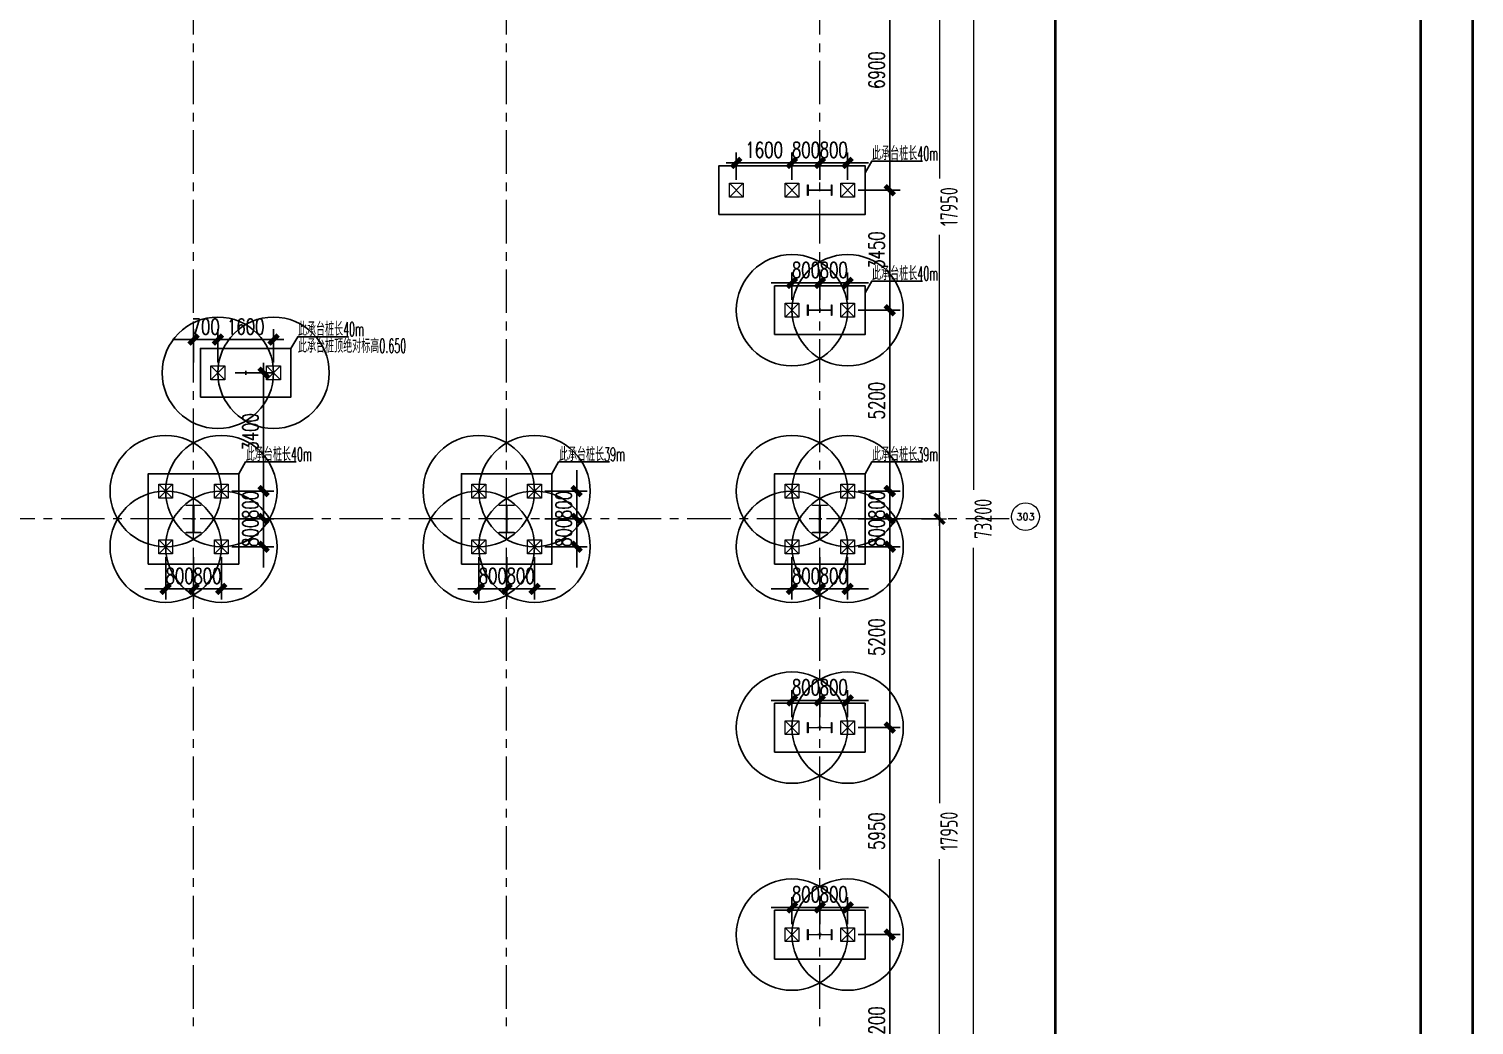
# Model space of a CAD drawing. Extents: x -1201378 to 2367219, y -619313 to 244905.
# Drawn here: x -706489 to -664954, y -233898 to -205263 of the extents above; entities that cross this region are included whole.
import ezdxf
from ezdxf.enums import TextEntityAlignment as Align

# ---------------------------------------------------------------- set-up
doc = ezdxf.new("R2010")
doc.units = 0
doc.header["$LTSCALE"] = 1000
doc.linetypes.add('CENTER', pattern=[2, 1.25, -0.25, 0.25, -0.25])
doc.layers.get('0').update_dxf_attribs({"linetype": 'CONTINUOUS'})
doc.layers.get('Defpoints').update_dxf_attribs({"linetype": 'CONTINUOUS'})
for name, color, linetype in [('0-cxFrame', 155, 'CONTINUOUS'), ('A-WINDOW', 140, 'CONTINUOUS'), ('S-BG', 131, 'CONTINUOUS'), ('S-DIMZ', 115, 'CONTINUOUS'), ('S-DOTE1', 140, 'CENTER'), ('S-HATCH1-W', 252, 'CONTINUOUS')]:
    doc.layers.add(name, color=color, linetype=linetype)
for name, color, linetype, lineweight in [('0-cxText', 131, 'CONTINUOUS', 25), ('S-axis', 111, 'CONTINUOUS', 0), ('S-col', 2, 'CONTINUOUS', 0), ('S-dote', 5, 'CENTER', 0), ('S-zhuang', 1, 'CONTINUOUS', 0)]:
    doc.layers.add(name, color=color, linetype=linetype, lineweight=lineweight)
doc.styles.add('_TCH_AXIS', font='COMPLEX', dxfattribs={"bigfont": 'GBCBIG'})
doc.styles.add('cx_tuming', font='simhei.ttf')
doc.styles.add('cx_tuqian1', font='')
doc.styles.add('SS1', font='tj-romans1.shx', dxfattribs={"width": 0.7, "bigfont": 'tj-hztxt1.shx'})
doc.styles.add('TSSD_Dimension', font='tssdeng.shx', dxfattribs={"width": 0.7, "bigfont": 'hztxt.shx'})
doc.styles.add('黑体', font='simhei.ttf', dxfattribs={"width": 0.8})
doc.styles.get('cx_tuqian1').set_extended_font_data('SimSun')
doc.dimstyles.new('S-150-ARCHI', dxfattribs={"dimscale": 150, "dimtxt": 3, "dimasz": 2, "dimexe": 2, "dimexo": 2, "dimgap": 1, "dimtad": 1, "dimdec": 0, "dimzin": 0, "dimdsep": 46, "dimtxsty": 'SS1', "dimblk1": 'TT', "dimblk2": 'TT', "dimsah": 1, "dimcen": 1, "dimclrd": 256, "dimclre": 256, "dimclrt": 256, "dimadec": 0, "dimazin": 0, "dimtfac": 1, "dimtdec": 0, "dimtix": 1, "dimtmove": 2, "dimatfit": 0, "dimldrblk": 'TT', "dimfxl": 2, "dimtolj": 1, "dimtzin": 0, "dimarcsym": 0})
doc.dimstyles.new('TSSD_200_200', dxfattribs={"dimtxt": 500, "dimasz": 200, "dimexe": 200, "dimexo": 500, "dimgap": 200, "dimtad": 1, "dimdec": 0, "dimzin": 0, "dimdsep": 46, "dimtxsty": 'TSSD_Dimension', "dimblk": 'ARCHTICK', "dimcen": 0, "dimdle": 200, "dimclrt": 7, "dimadec": 0, "dimazin": 0, "dimtfac": 1, "dimtdec": 0, "dimtix": 1, "dimtmove": 2, "dimatfit": 3, "dimfxl": 1, "dimtolj": 1, "dimtzin": 0, "dimarcsym": 0})

# ---------------------------------------------------------------- blocks, each defined once
blk = doc.blocks.new('w42343243')
at = {"layer": 'S-col'}
blk.add_lwpolyline([(-165069, 621020), (-164639, 621020), (-164639, 621002), (-164848, 621002), (-164848, 620238), (-164639, 620238), (-164639, 620220), (-165069, 620220), (-165069, 620238), (-164860, 620238), (-164860, 621002), (-165069, 621002)], close=True, dxfattribs=at)
blk = doc.blocks.new('42343')
at = {"layer": 'A-WINDOW'}
for p in [(18000, -35800), (27000, -35800), (36000, -35800)]:
    blk.add_blockref('w42343243', p, dxfattribs=at)
blk = doc.blocks.new('_ArchTick')
at = {"color": 0, "linetype": 'ByBlock', "const_width": 0.5}
blk.add_lwpolyline([(-0.71, -0.71), (0.71, 0.71)], dxfattribs=at)
blk = doc.blocks.new('*D511')
at = {"layer": 'Defpoints', "color": 0, "transparency": 16777216}
for p in [(-81336, -301398), (-81336, -319348), (-80320, -319348)]:
    blk.add_point(p, dxfattribs=at)
at = {"layer": 'S-axis', "color": 0, "lineweight": -2, "transparency": 16777216}
for p, q in [((-80836, -301398), (-80120, -301398)), ((-80320, -301198), (-80320, -309567)), ((-80320, -319548), (-80320, -311179)), ((-80836, -319348), (-80120, -319348))]:
    blk.add_line(p, q, dxfattribs=at)
at = {"layer": 'S-axis', "color": 0, "lineweight": -2, "transparency": 16777216, "xscale": 200, "yscale": 200, "zscale": 200}
for p, rotation in [((-80320, -301398), 90), ((-80320, -319348), 270)]:
    blk.add_blockref('_ArchTick', p, dxfattribs=dict(at, rotation=rotation))
at = {"layer": 'S-axis', "color": 7, "transparency": 16777216, "insert": (-80045, -310373), "char_height": 500, "attachment_point": 5, "rotation": 90, "style": 'TSSD_Dimension'}
blk.add_mtext('\\A1;17950', dxfattribs=at)
blk = doc.blocks.new('*D512')
at = {"layer": 'Defpoints', "color": 0, "transparency": 16777216}
for p in [(-81336, -319348), (-81336, -337298), (-80320, -337298)]:
    blk.add_point(p, dxfattribs=at)
at = {"layer": 'S-axis', "color": 0, "lineweight": -2, "transparency": 16777216}
for p, q in [((-80836, -319348), (-80120, -319348)), ((-80320, -319148), (-80320, -327517)), ((-80320, -337498), (-80320, -329129)), ((-80836, -337298), (-80120, -337298))]:
    blk.add_line(p, q, dxfattribs=at)
at = {"layer": 'S-axis', "color": 0, "lineweight": -2, "transparency": 16777216, "xscale": 200, "yscale": 200, "zscale": 200}
for p, rotation in [((-80320, -319348), 90), ((-80320, -337298), 270)]:
    blk.add_blockref('_ArchTick', p, dxfattribs=dict(at, rotation=rotation))
at = {"layer": 'S-axis', "color": 7, "transparency": 16777216, "insert": (-80045, -328323), "char_height": 500, "attachment_point": 5, "rotation": 90, "style": 'TSSD_Dimension'}
blk.add_mtext('\\A1;17950', dxfattribs=at)
blk = doc.blocks.new('*D457')
at = {"layer": 'Defpoints', "color": 0, "transparency": 16777216}
for p in [(-81236, -282748), (-81236, -355948), (-79341, -355948)]:
    blk.add_point(p, dxfattribs=at)
at = {"layer": 'S-axis', "color": 0, "lineweight": -2, "transparency": 16777216}
for p, q in [((-80736, -282748), (-79141, -282748)), ((-79341, -282548), (-79341, -318516)), ((-79341, -356148), (-79341, -320181)), ((-80736, -355948), (-79141, -355948))]:
    blk.add_line(p, q, dxfattribs=at)
at = {"layer": 'S-axis', "color": 0, "lineweight": -2, "transparency": 16777216, "xscale": 200, "yscale": 200, "zscale": 200}
for p, rotation in [((-79341, -282748), 90), ((-79341, -355948), 270)]:
    blk.add_blockref('_ArchTick', p, dxfattribs=dict(at, rotation=rotation))
at = {"layer": 'S-axis', "color": 7, "transparency": 16777216, "insert": (-79066, -319348), "char_height": 500, "attachment_point": 5, "rotation": 90, "style": 'TSSD_Dimension'}
blk.add_mtext('\\A1;73200', dxfattribs=at)
blk = doc.blocks.new('zjcx_T0(Dragon)')
at = {"layer": '0-cxFrame', "const_width": 50}
blk.add_lwpolyline([(0, 82100), (-7000, 82100), (-7000, 0), (0, 0)], close=True, dxfattribs=at)
blk = doc.blocks.new('TK22.A0 L(Dragon)')
at = {"layer": '0-cxFrame', "color": 7, "const_width": 0.5}
blk.add_lwpolyline([(0, 0), (-1486, 0), (-1486, 841), (0, 841)], close=True, dxfattribs=at)
at = {"layer": '0-cxFrame', "const_width": 0.5}
for points in [[(-80, 10), (-1466, 10), (-1466, 831), (-80, 831)], [(-10, 10), (-80, 10), (-80, 831), (-10, 831)]]:
    blk.add_lwpolyline(points, close=True, dxfattribs=at)
at = {"layer": '0-cxFrame', "xscale": 0.009999999999999998, "yscale": 0.009999999999999998, "zscale": 0.009999999999999998}
blk.add_blockref('zjcx_T0(Dragon)', (-10, 10), dxfattribs=at)
at = {"style": '黑体', "flags": 4}
blk.add_attdef('图幅', text='', height=3.3, dxfattribs=at).set_placement((-40, 3), align=Align.RIGHT)
at = {"layer": '0-cxText', "flags": 4}
for tag, height, style, p in [('建设单位', 3.5, 'cx_tuming', (-45, 240)), ('项目名称', 3.5, 'cx_tuming', (-45, 210)), ('子项名称', 3.5, 'cx_tuming', (-45, 180)), ('工程编号', 3.3, 'cx_tuqian1', (-35, 165)), ('图名1', 3.5, 'cx_tuming', (-45, 87)), ('图名2', 3.5, 'cx_tuming', (-45, 79)), ('图名3', 3.5, 'cx_tuming', (-45, 71)), ('出图日期', 3.3, 'cx_tuqian1', (-39, 60)), ('专业', 3.3, 'cx_tuqian1', (-55, 52)), ('图号', 3.3, 'cx_tuqian1', (-55, 44)), ('版次', 3.3, 'cx_tuqian1', (-20, 44))]:
    blk.add_attdef(tag, text='', height=height, dxfattribs=dict(at, style=style)).set_placement(p, align=Align.MIDDLE)
at = {"layer": 'Defpoints', "color": 6, "flags": 4}
for tag, height, style, p in [('tufu', 3.3, '黑体', (-12, 12)), ('dwfname', 4, 'cx_tuqian1', (-80, 3))]:
    blk.add_attdef(tag, text='', height=height, dxfattribs=dict(at, style=style)).set_placement(p, align=Align.RIGHT)
blk = doc.blocks.new('nt66')
at = {"layer": 'S-col'}
blk.add_lwpolyline([(-195790, 766820), (-195490, 766820), (-195490, 766808), (-195636, 766808), (-195636, 766132), (-195490, 766132), (-195490, 766120), (-195790, 766120), (-195790, 766132), (-195644, 766132), (-195644, 766808), (-195790, 766808)], close=True, dxfattribs=at)
blk = doc.blocks.new('S-ZHUANG-400')
at = {"layer": 'S-zhuang'}
for p, q in [((200, -200), (-200, 200)), ((-200, -200), (200, 200))]:
    blk.add_line(p, q, dxfattribs=at)
blk.add_lwpolyline([(-200, 200), (200, 200), (200, -200), (-200, -200)], close=True, dxfattribs=at)
blk = doc.blocks.new('CT4')
at = {"layer": 'Defpoints'}
for centre in [(-100831, -168442), (-99231, -168442), (-100831, -170042), (-99231, -170042)]:
    blk.add_circle(centre, 1600, dxfattribs=at)
at = {"layer": 'S-DOTE1', "ltscale": 0.25}
for p, q in [((-99971, -169242), (-100091, -169242)), ((-100031, -169182), (-100031, -169302))]:
    blk.add_line(p, q, dxfattribs=at)
at = {"layer": 'S-HATCH1-W'}
blk.add_lwpolyline([(-101331, -170542), (-101331, -167942), (-98731, -167942), (-98731, -170542)], close=True, dxfattribs=at)
at = {"layer": 'S-zhuang', "rotation": 90.00000000000001}
for p in [(-100831, -168442), (-99231, -168442), (-100831, -170042), (-99231, -170042)]:
    blk.add_blockref('S-ZHUANG-400', p, dxfattribs=at)
blk = doc.blocks.new('CT2')
at = {"layer": 'Defpoints'}
for centre in [(-193625, -186366), (-193625, -187966)]:
    blk.add_circle(centre, 1600, dxfattribs=at)
at = {"layer": 'S-DOTE1', "ltscale": 0.25}
for p, q in [((-193565, -187166), (-193685, -187166)), ((-193625, -187226), (-193625, -187106))]:
    blk.add_line(p, q, dxfattribs=at)
at = {"layer": 'S-HATCH1-W'}
blk.add_lwpolyline([(-194325, -185866), (-192925, -185866), (-192925, -188466), (-194325, -188466)], close=True, dxfattribs=at)
at = {"layer": 'S-zhuang'}
for p in [(-193625, -186366), (-193625, -187966)]:
    blk.add_blockref('S-ZHUANG-400', p, dxfattribs=at)
blk = doc.blocks.new('TT')
blk.add_line((-0.97, 0), (0.97, 0))
at = {"const_width": 0.45}
blk.add_lwpolyline([(-0.44, -0.44), (0.44, 0.44)], dxfattribs=at)
blk = doc.blocks.new('*D776')
at = {"layer": 'Defpoints', "color": 0, "transparency": 16777216}
for p in [(-702558, -220148), (-701758, -220148), (-701758, -221361)]:
    blk.add_point(p, dxfattribs=at)
at = {"layer": 'S-DIMZ', "lineweight": -2, "transparency": 16777216}
for p, q in [((-702558, -220448), (-702558, -221661)), ((-701758, -220448), (-701758, -221661)), ((-702858, -221361), (-703158, -221361)), ((-702558, -221361), (-701758, -221361)), ((-701458, -221361), (-701158, -221361))]:
    blk.add_line(p, q, dxfattribs=at)
at = {"layer": 'S-DIMZ', "lineweight": -2, "transparency": 16777216, "xscale": 300, "yscale": 300, "zscale": 300}
blk.add_blockref('TT', (-702558, -221361), dxfattribs=at)
at = {"layer": 'S-DIMZ', "lineweight": -2, "transparency": 16777216, "xscale": 300, "yscale": 300, "zscale": 300, "rotation": 180}
blk.add_blockref('TT', (-701758, -221361), dxfattribs=at)
at = {"layer": 'S-DIMZ', "transparency": 16777216, "insert": (-702158, -220986), "char_height": 450, "attachment_point": 5, "style": 'SS1'}
blk.add_mtext('\\A1;800', dxfattribs=at)
blk = doc.blocks.new('*D777')
at = {"layer": 'Defpoints', "color": 0, "transparency": 16777216}
for p in [(-701758, -220148), (-700958, -220148), (-700958, -221361)]:
    blk.add_point(p, dxfattribs=at)
at = {"layer": 'S-DIMZ', "lineweight": -2, "transparency": 16777216}
for p, q in [((-701758, -220448), (-701758, -221661)), ((-700958, -220448), (-700958, -221661)), ((-702058, -221361), (-702358, -221361)), ((-701758, -221361), (-700958, -221361)), ((-700658, -221361), (-700358, -221361))]:
    blk.add_line(p, q, dxfattribs=at)
at = {"layer": 'S-DIMZ', "lineweight": -2, "transparency": 16777216, "xscale": 300, "yscale": 300, "zscale": 300}
blk.add_blockref('TT', (-701758, -221361), dxfattribs=at)
at = {"layer": 'S-DIMZ', "lineweight": -2, "transparency": 16777216, "xscale": 300, "yscale": 300, "zscale": 300, "rotation": 180}
blk.add_blockref('TT', (-700958, -221361), dxfattribs=at)
at = {"layer": 'S-DIMZ', "transparency": 16777216, "insert": (-701358, -220986), "char_height": 450, "attachment_point": 5, "style": 'SS1'}
blk.add_mtext('\\A1;800', dxfattribs=at)
blk = doc.blocks.new('*D778')
at = {"layer": 'Defpoints', "color": 0, "transparency": 16777216}
for p in [(-700958, -218548), (-700958, -219348), (-699746, -219348)]:
    blk.add_point(p, dxfattribs=at)
at = {"layer": 'S-DIMZ', "lineweight": -2, "transparency": 16777216}
for p, q in [((-699746, -218248), (-699746, -217948)), ((-700658, -218548), (-699446, -218548)), ((-699746, -218548), (-699746, -219348)), ((-700658, -219348), (-699446, -219348)), ((-699746, -219648), (-699746, -219948))]:
    blk.add_line(p, q, dxfattribs=at)
at = {"layer": 'S-DIMZ', "lineweight": -2, "transparency": 16777216, "xscale": 300, "yscale": 300, "zscale": 300}
for p, rotation in [((-699746, -218548), 270), ((-699746, -219348), 90)]:
    blk.add_blockref('TT', p, dxfattribs=dict(at, rotation=rotation))
at = {"layer": 'S-DIMZ', "transparency": 16777216, "insert": (-700121, -218948), "char_height": 450, "attachment_point": 5, "rotation": 90, "style": 'SS1'}
blk.add_mtext('\\A1;800', dxfattribs=at)
blk = doc.blocks.new('*D779')
at = {"layer": 'Defpoints', "color": 0, "transparency": 16777216}
for p in [(-700958, -219348), (-700958, -220148), (-699746, -220148)]:
    blk.add_point(p, dxfattribs=at)
at = {"layer": 'S-DIMZ', "lineweight": -2, "transparency": 16777216}
for p, q in [((-699746, -219048), (-699746, -218748)), ((-700658, -219348), (-699446, -219348)), ((-699746, -219348), (-699746, -220148)), ((-700658, -220148), (-699446, -220148)), ((-699746, -220448), (-699746, -220748))]:
    blk.add_line(p, q, dxfattribs=at)
at = {"layer": 'S-DIMZ', "lineweight": -2, "transparency": 16777216, "xscale": 300, "yscale": 300, "zscale": 300}
for p, rotation in [((-699746, -219348), 270), ((-699746, -220148), 90)]:
    blk.add_blockref('TT', p, dxfattribs=dict(at, rotation=rotation))
at = {"layer": 'S-DIMZ', "transparency": 16777216, "insert": (-700121, -219748), "char_height": 450, "attachment_point": 5, "rotation": 90, "style": 'SS1'}
blk.add_mtext('\\A1;800', dxfattribs=at)
blk = doc.blocks.new('*D786')
at = {"layer": 'Defpoints', "color": 0, "transparency": 16777216}
for p in [(-693558, -220148), (-692758, -220148), (-692758, -221361)]:
    blk.add_point(p, dxfattribs=at)
at = {"layer": 'S-DIMZ', "lineweight": -2, "transparency": 16777216}
for p, q in [((-693558, -220448), (-693558, -221661)), ((-692758, -220448), (-692758, -221661)), ((-693858, -221361), (-694158, -221361)), ((-693558, -221361), (-692758, -221361)), ((-692458, -221361), (-692158, -221361))]:
    blk.add_line(p, q, dxfattribs=at)
at = {"layer": 'S-DIMZ', "lineweight": -2, "transparency": 16777216, "xscale": 300, "yscale": 300, "zscale": 300}
blk.add_blockref('TT', (-693558, -221361), dxfattribs=at)
at = {"layer": 'S-DIMZ', "lineweight": -2, "transparency": 16777216, "xscale": 300, "yscale": 300, "zscale": 300, "rotation": 180}
blk.add_blockref('TT', (-692758, -221361), dxfattribs=at)
at = {"layer": 'S-DIMZ', "transparency": 16777216, "insert": (-693158, -220986), "char_height": 450, "attachment_point": 5, "style": 'SS1'}
blk.add_mtext('\\A1;800', dxfattribs=at)
blk = doc.blocks.new('*D787')
at = {"layer": 'Defpoints', "color": 0, "transparency": 16777216}
for p in [(-692758, -220148), (-691958, -220148), (-691958, -221361)]:
    blk.add_point(p, dxfattribs=at)
at = {"layer": 'S-DIMZ', "lineweight": -2, "transparency": 16777216}
for p, q in [((-692758, -220448), (-692758, -221661)), ((-691958, -220448), (-691958, -221661)), ((-693058, -221361), (-693358, -221361)), ((-692758, -221361), (-691958, -221361)), ((-691658, -221361), (-691358, -221361))]:
    blk.add_line(p, q, dxfattribs=at)
at = {"layer": 'S-DIMZ', "lineweight": -2, "transparency": 16777216, "xscale": 300, "yscale": 300, "zscale": 300}
blk.add_blockref('TT', (-692758, -221361), dxfattribs=at)
at = {"layer": 'S-DIMZ', "lineweight": -2, "transparency": 16777216, "xscale": 300, "yscale": 300, "zscale": 300, "rotation": 180}
blk.add_blockref('TT', (-691958, -221361), dxfattribs=at)
at = {"layer": 'S-DIMZ', "transparency": 16777216, "insert": (-692358, -220986), "char_height": 450, "attachment_point": 5, "style": 'SS1'}
blk.add_mtext('\\A1;800', dxfattribs=at)
blk = doc.blocks.new('*D788')
at = {"layer": 'Defpoints', "color": 0, "transparency": 16777216}
for p in [(-691958, -218548), (-691958, -219348), (-690746, -219348)]:
    blk.add_point(p, dxfattribs=at)
at = {"layer": 'S-DIMZ', "lineweight": -2, "transparency": 16777216}
for p, q in [((-690746, -218248), (-690746, -217948)), ((-691658, -218548), (-690446, -218548)), ((-690746, -218548), (-690746, -219348)), ((-691658, -219348), (-690446, -219348)), ((-690746, -219648), (-690746, -219948))]:
    blk.add_line(p, q, dxfattribs=at)
at = {"layer": 'S-DIMZ', "lineweight": -2, "transparency": 16777216, "xscale": 300, "yscale": 300, "zscale": 300}
for p, rotation in [((-690746, -218548), 270), ((-690746, -219348), 90)]:
    blk.add_blockref('TT', p, dxfattribs=dict(at, rotation=rotation))
at = {"layer": 'S-DIMZ', "transparency": 16777216, "insert": (-691121, -218948), "char_height": 450, "attachment_point": 5, "rotation": 90, "style": 'SS1'}
blk.add_mtext('\\A1;800', dxfattribs=at)
blk = doc.blocks.new('*D789')
at = {"layer": 'Defpoints', "color": 0, "transparency": 16777216}
for p in [(-691958, -219348), (-691958, -220148), (-690746, -220148)]:
    blk.add_point(p, dxfattribs=at)
at = {"layer": 'S-DIMZ', "lineweight": -2, "transparency": 16777216}
for p, q in [((-690746, -219048), (-690746, -218748)), ((-691658, -219348), (-690446, -219348)), ((-690746, -219348), (-690746, -220148)), ((-691658, -220148), (-690446, -220148)), ((-690746, -220448), (-690746, -220748))]:
    blk.add_line(p, q, dxfattribs=at)
at = {"layer": 'S-DIMZ', "lineweight": -2, "transparency": 16777216, "xscale": 300, "yscale": 300, "zscale": 300}
for p, rotation in [((-690746, -219348), 270), ((-690746, -220148), 90)]:
    blk.add_blockref('TT', p, dxfattribs=dict(at, rotation=rotation))
at = {"layer": 'S-DIMZ', "transparency": 16777216, "insert": (-691121, -219748), "char_height": 450, "attachment_point": 5, "rotation": 90, "style": 'SS1'}
blk.add_mtext('\\A1;800', dxfattribs=at)
blk = doc.blocks.new('*D796')
at = {"layer": 'Defpoints', "color": 0, "transparency": 16777216}
for p in [(-684558, -220148), (-683758, -220148), (-683758, -221361)]:
    blk.add_point(p, dxfattribs=at)
at = {"layer": 'S-DIMZ', "lineweight": -2, "transparency": 16777216}
for p, q in [((-684558, -220448), (-684558, -221661)), ((-683758, -220448), (-683758, -221661)), ((-684858, -221361), (-685158, -221361)), ((-684558, -221361), (-683758, -221361)), ((-683458, -221361), (-683158, -221361))]:
    blk.add_line(p, q, dxfattribs=at)
at = {"layer": 'S-DIMZ', "lineweight": -2, "transparency": 16777216, "xscale": 300, "yscale": 300, "zscale": 300}
blk.add_blockref('TT', (-684558, -221361), dxfattribs=at)
at = {"layer": 'S-DIMZ', "lineweight": -2, "transparency": 16777216, "xscale": 300, "yscale": 300, "zscale": 300, "rotation": 180}
blk.add_blockref('TT', (-683758, -221361), dxfattribs=at)
at = {"layer": 'S-DIMZ', "transparency": 16777216, "insert": (-684158, -220986), "char_height": 450, "attachment_point": 5, "style": 'SS1'}
blk.add_mtext('\\A1;800', dxfattribs=at)
blk = doc.blocks.new('*D797')
at = {"layer": 'Defpoints', "color": 0, "transparency": 16777216}
for p in [(-683758, -220148), (-682958, -220148), (-682958, -221361)]:
    blk.add_point(p, dxfattribs=at)
at = {"layer": 'S-DIMZ', "lineweight": -2, "transparency": 16777216}
for p, q in [((-683758, -220448), (-683758, -221661)), ((-682958, -220448), (-682958, -221661)), ((-684058, -221361), (-684358, -221361)), ((-683758, -221361), (-682958, -221361)), ((-682658, -221361), (-682358, -221361))]:
    blk.add_line(p, q, dxfattribs=at)
at = {"layer": 'S-DIMZ', "lineweight": -2, "transparency": 16777216, "xscale": 300, "yscale": 300, "zscale": 300}
blk.add_blockref('TT', (-683758, -221361), dxfattribs=at)
at = {"layer": 'S-DIMZ', "lineweight": -2, "transparency": 16777216, "xscale": 300, "yscale": 300, "zscale": 300, "rotation": 180}
blk.add_blockref('TT', (-682958, -221361), dxfattribs=at)
at = {"layer": 'S-DIMZ', "transparency": 16777216, "insert": (-683358, -220986), "char_height": 450, "attachment_point": 5, "style": 'SS1'}
blk.add_mtext('\\A1;800', dxfattribs=at)
blk = doc.blocks.new('*D798')
at = {"layer": 'Defpoints', "color": 0, "transparency": 16777216}
for p in [(-682958, -218548), (-682958, -219348), (-681746, -219348)]:
    blk.add_point(p, dxfattribs=at)
at = {"layer": 'S-DIMZ', "lineweight": -2, "transparency": 16777216}
for p, q in [((-681746, -218248), (-681746, -217948)), ((-682658, -218548), (-681446, -218548)), ((-681746, -218548), (-681746, -219348)), ((-682658, -219348), (-681446, -219348)), ((-681746, -219648), (-681746, -219948))]:
    blk.add_line(p, q, dxfattribs=at)
at = {"layer": 'S-DIMZ', "lineweight": -2, "transparency": 16777216, "xscale": 300, "yscale": 300, "zscale": 300}
for p, rotation in [((-681746, -218548), 270), ((-681746, -219348), 90)]:
    blk.add_blockref('TT', p, dxfattribs=dict(at, rotation=rotation))
at = {"layer": 'S-DIMZ', "transparency": 16777216, "insert": (-682121, -218948), "char_height": 450, "attachment_point": 5, "rotation": 90, "style": 'SS1'}
blk.add_mtext('\\A1;800', dxfattribs=at)
blk = doc.blocks.new('*D799')
at = {"layer": 'Defpoints', "color": 0, "transparency": 16777216}
for p in [(-682958, -219348), (-682958, -220148), (-681746, -220148)]:
    blk.add_point(p, dxfattribs=at)
at = {"layer": 'S-DIMZ', "lineweight": -2, "transparency": 16777216}
for p, q in [((-681746, -219048), (-681746, -218748)), ((-682658, -219348), (-681446, -219348)), ((-681746, -219348), (-681746, -220148)), ((-682658, -220148), (-681446, -220148)), ((-681746, -220448), (-681746, -220748))]:
    blk.add_line(p, q, dxfattribs=at)
at = {"layer": 'S-DIMZ', "lineweight": -2, "transparency": 16777216, "xscale": 300, "yscale": 300, "zscale": 300}
for p, rotation in [((-681746, -219348), 270), ((-681746, -220148), 90)]:
    blk.add_blockref('TT', p, dxfattribs=dict(at, rotation=rotation))
at = {"layer": 'S-DIMZ', "transparency": 16777216, "insert": (-682121, -219748), "char_height": 450, "attachment_point": 5, "rotation": 90, "style": 'SS1'}
blk.add_mtext('\\A1;800', dxfattribs=at)
blk = doc.blocks.new('*D872')
at = {"layer": 'Defpoints', "color": 0, "transparency": 16777216}
for p in [(-683758, -230516), (-684558, -231298), (-683758, -231298)]:
    blk.add_point(p, dxfattribs=at)
at = {"layer": 'S-DIMZ', "lineweight": -2, "transparency": 16777216}
for p, q in [((-684858, -230516), (-685158, -230516)), ((-684558, -230998), (-684558, -230216)), ((-684558, -230516), (-683758, -230516)), ((-683758, -230998), (-683758, -230216)), ((-683458, -230516), (-683158, -230516))]:
    blk.add_line(p, q, dxfattribs=at)
at = {"layer": 'S-DIMZ', "lineweight": -2, "transparency": 16777216, "xscale": 300, "yscale": 300, "zscale": 300}
blk.add_blockref('TT', (-684558, -230516), dxfattribs=at)
at = {"layer": 'S-DIMZ', "lineweight": -2, "transparency": 16777216, "xscale": 300, "yscale": 300, "zscale": 300, "rotation": 180}
blk.add_blockref('TT', (-683758, -230516), dxfattribs=at)
at = {"layer": 'S-DIMZ', "transparency": 16777216, "insert": (-684158, -230141), "char_height": 450, "attachment_point": 5, "style": 'SS1'}
blk.add_mtext('\\A1;800', dxfattribs=at)
blk = doc.blocks.new('*D873')
at = {"layer": 'Defpoints', "color": 0, "transparency": 16777216}
for p in [(-682958, -230516), (-683758, -231298), (-682958, -231298)]:
    blk.add_point(p, dxfattribs=at)
at = {"layer": 'S-DIMZ', "lineweight": -2, "transparency": 16777216}
for p, q in [((-684058, -230516), (-684358, -230516)), ((-683758, -230998), (-683758, -230216)), ((-683758, -230516), (-682958, -230516)), ((-682958, -230998), (-682958, -230216)), ((-682658, -230516), (-682358, -230516))]:
    blk.add_line(p, q, dxfattribs=at)
at = {"layer": 'S-DIMZ', "lineweight": -2, "transparency": 16777216, "xscale": 300, "yscale": 300, "zscale": 300}
blk.add_blockref('TT', (-683758, -230516), dxfattribs=at)
at = {"layer": 'S-DIMZ', "lineweight": -2, "transparency": 16777216, "xscale": 300, "yscale": 300, "zscale": 300, "rotation": 180}
blk.add_blockref('TT', (-682958, -230516), dxfattribs=at)
at = {"layer": 'S-DIMZ', "transparency": 16777216, "insert": (-683358, -230141), "char_height": 450, "attachment_point": 5, "style": 'SS1'}
blk.add_mtext('\\A1;800', dxfattribs=at)
blk = doc.blocks.new('*D874')
at = {"layer": 'Defpoints', "color": 0, "transparency": 16777216}
for p in [(-683758, -224566), (-684558, -225348), (-683758, -225348)]:
    blk.add_point(p, dxfattribs=at)
at = {"layer": 'S-DIMZ', "lineweight": -2, "transparency": 16777216}
for p, q in [((-684558, -225048), (-684558, -224266)), ((-683758, -225048), (-683758, -224266)), ((-684858, -224566), (-685158, -224566)), ((-684558, -224566), (-683758, -224566)), ((-683458, -224566), (-683158, -224566))]:
    blk.add_line(p, q, dxfattribs=at)
at = {"layer": 'S-DIMZ', "lineweight": -2, "transparency": 16777216, "xscale": 300, "yscale": 300, "zscale": 300}
blk.add_blockref('TT', (-684558, -224566), dxfattribs=at)
at = {"layer": 'S-DIMZ', "lineweight": -2, "transparency": 16777216, "xscale": 300, "yscale": 300, "zscale": 300, "rotation": 180}
blk.add_blockref('TT', (-683758, -224566), dxfattribs=at)
at = {"layer": 'S-DIMZ', "transparency": 16777216, "insert": (-684158, -224191), "char_height": 450, "attachment_point": 5, "style": 'SS1'}
blk.add_mtext('\\A1;800', dxfattribs=at)
blk = doc.blocks.new('*D875')
at = {"layer": 'Defpoints', "color": 0, "transparency": 16777216}
for p in [(-682958, -224566), (-683758, -225348), (-682958, -225348)]:
    blk.add_point(p, dxfattribs=at)
at = {"layer": 'S-DIMZ', "lineweight": -2, "transparency": 16777216}
for p, q in [((-683758, -225048), (-683758, -224266)), ((-682958, -225048), (-682958, -224266)), ((-684058, -224566), (-684358, -224566)), ((-683758, -224566), (-682958, -224566)), ((-682658, -224566), (-682358, -224566))]:
    blk.add_line(p, q, dxfattribs=at)
at = {"layer": 'S-DIMZ', "lineweight": -2, "transparency": 16777216, "xscale": 300, "yscale": 300, "zscale": 300}
blk.add_blockref('TT', (-683758, -224566), dxfattribs=at)
at = {"layer": 'S-DIMZ', "lineweight": -2, "transparency": 16777216, "xscale": 300, "yscale": 300, "zscale": 300, "rotation": 180}
blk.add_blockref('TT', (-682958, -224566), dxfattribs=at)
at = {"layer": 'S-DIMZ', "transparency": 16777216, "insert": (-683358, -224191), "char_height": 450, "attachment_point": 5, "style": 'SS1'}
blk.add_mtext('\\A1;800', dxfattribs=at)
blk = doc.blocks.new('*D876')
at = {"layer": 'Defpoints', "color": 0, "transparency": 16777216}
for p in [(-683758, -212566), (-684558, -213348), (-683758, -213348)]:
    blk.add_point(p, dxfattribs=at)
at = {"layer": 'S-DIMZ', "lineweight": -2, "transparency": 16777216}
for p, q in [((-684858, -212566), (-685158, -212566)), ((-684558, -213048), (-684558, -212266)), ((-684558, -212566), (-683758, -212566)), ((-683758, -213048), (-683758, -212266)), ((-683458, -212566), (-683158, -212566))]:
    blk.add_line(p, q, dxfattribs=at)
at = {"layer": 'S-DIMZ', "lineweight": -2, "transparency": 16777216, "xscale": 300, "yscale": 300, "zscale": 300}
blk.add_blockref('TT', (-684558, -212566), dxfattribs=at)
at = {"layer": 'S-DIMZ', "lineweight": -2, "transparency": 16777216, "xscale": 300, "yscale": 300, "zscale": 300, "rotation": 180}
blk.add_blockref('TT', (-683758, -212566), dxfattribs=at)
at = {"layer": 'S-DIMZ', "transparency": 16777216, "insert": (-684158, -212191), "char_height": 450, "attachment_point": 5, "style": 'SS1'}
blk.add_mtext('\\A1;800', dxfattribs=at)
blk = doc.blocks.new('*D877')
at = {"layer": 'Defpoints', "color": 0, "transparency": 16777216}
for p in [(-682958, -212566), (-683758, -213348), (-682958, -213348)]:
    blk.add_point(p, dxfattribs=at)
at = {"layer": 'S-DIMZ', "lineweight": -2, "transparency": 16777216}
for p, q in [((-684058, -212566), (-684358, -212566)), ((-683758, -213048), (-683758, -212266)), ((-683758, -212566), (-682958, -212566)), ((-682958, -213048), (-682958, -212266)), ((-682658, -212566), (-682358, -212566))]:
    blk.add_line(p, q, dxfattribs=at)
at = {"layer": 'S-DIMZ', "lineweight": -2, "transparency": 16777216, "xscale": 300, "yscale": 300, "zscale": 300}
blk.add_blockref('TT', (-683758, -212566), dxfattribs=at)
at = {"layer": 'S-DIMZ', "lineweight": -2, "transparency": 16777216, "xscale": 300, "yscale": 300, "zscale": 300, "rotation": 180}
blk.add_blockref('TT', (-682958, -212566), dxfattribs=at)
at = {"layer": 'S-DIMZ', "transparency": 16777216, "insert": (-683358, -212191), "char_height": 450, "attachment_point": 5, "style": 'SS1'}
blk.add_mtext('\\A1;800', dxfattribs=at)
blk = doc.blocks.new('*D878')
at = {"layer": 'Defpoints', "color": 0, "transparency": 16777216}
for p in [(-683758, -209116), (-684558, -209898), (-683758, -209898)]:
    blk.add_point(p, dxfattribs=at)
at = {"layer": 'S-DIMZ', "lineweight": -2, "transparency": 16777216}
for p, q in [((-684558, -209598), (-684558, -208816)), ((-683758, -209598), (-683758, -208816)), ((-684858, -209116), (-685158, -209116)), ((-684558, -209116), (-683758, -209116)), ((-683458, -209116), (-683158, -209116))]:
    blk.add_line(p, q, dxfattribs=at)
at = {"layer": 'S-DIMZ', "lineweight": -2, "transparency": 16777216, "xscale": 300, "yscale": 300, "zscale": 300}
blk.add_blockref('TT', (-684558, -209116), dxfattribs=at)
at = {"layer": 'S-DIMZ', "lineweight": -2, "transparency": 16777216, "xscale": 300, "yscale": 300, "zscale": 300, "rotation": 180}
blk.add_blockref('TT', (-683758, -209116), dxfattribs=at)
at = {"layer": 'S-DIMZ', "transparency": 16777216, "insert": (-684158, -208741), "char_height": 450, "attachment_point": 5, "style": 'SS1'}
blk.add_mtext('\\A1;800', dxfattribs=at)
blk = doc.blocks.new('*D879')
at = {"layer": 'Defpoints', "color": 0, "transparency": 16777216}
for p in [(-682958, -209116), (-683758, -209898), (-682958, -209898)]:
    blk.add_point(p, dxfattribs=at)
at = {"layer": 'S-DIMZ', "lineweight": -2, "transparency": 16777216}
for p, q in [((-683758, -209598), (-683758, -208816)), ((-682958, -209598), (-682958, -208816)), ((-684058, -209116), (-684358, -209116)), ((-683758, -209116), (-682958, -209116)), ((-682658, -209116), (-682358, -209116))]:
    blk.add_line(p, q, dxfattribs=at)
at = {"layer": 'S-DIMZ', "lineweight": -2, "transparency": 16777216, "xscale": 300, "yscale": 300, "zscale": 300}
blk.add_blockref('TT', (-683758, -209116), dxfattribs=at)
at = {"layer": 'S-DIMZ', "lineweight": -2, "transparency": 16777216, "xscale": 300, "yscale": 300, "zscale": 300, "rotation": 180}
blk.add_blockref('TT', (-682958, -209116), dxfattribs=at)
at = {"layer": 'S-DIMZ', "transparency": 16777216, "insert": (-683358, -208741), "char_height": 450, "attachment_point": 5, "style": 'SS1'}
blk.add_mtext('\\A1;800', dxfattribs=at)
blk = doc.blocks.new('*D883')
at = {"layer": 'Defpoints', "color": 0, "transparency": 16777216}
for p in [(-682958, -231298), (-682958, -236498), (-681749, -236498)]:
    blk.add_point(p, dxfattribs=at)
at = {"layer": 'S-DIMZ', "lineweight": -2, "transparency": 16777216}
for p, q in [((-682658, -231298), (-681449, -231298)), ((-681749, -231598), (-681749, -236198)), ((-682658, -236498), (-681449, -236498))]:
    blk.add_line(p, q, dxfattribs=at)
at = {"layer": 'S-DIMZ', "lineweight": -2, "transparency": 16777216, "xscale": 300, "yscale": 300, "zscale": 300}
for p, rotation in [((-681749, -231298), 90), ((-681749, -236498), 270)]:
    blk.add_blockref('TT', p, dxfattribs=dict(at, rotation=rotation))
at = {"layer": 'S-DIMZ', "transparency": 16777216, "insert": (-682124, -233898), "char_height": 450, "attachment_point": 5, "rotation": 90, "style": 'SS1'}
blk.add_mtext('\\A1;5200', dxfattribs=at)
blk = doc.blocks.new('*D884')
at = {"layer": 'Defpoints', "color": 0, "transparency": 16777216}
for p in [(-682958, -225348), (-681749, -225348), (-682958, -231298)]:
    blk.add_point(p, dxfattribs=at)
at = {"layer": 'S-DIMZ', "lineweight": -2, "transparency": 16777216}
for p, q in [((-682658, -225348), (-681449, -225348)), ((-681749, -230998), (-681749, -225648)), ((-682658, -231298), (-681449, -231298))]:
    blk.add_line(p, q, dxfattribs=at)
at = {"layer": 'S-DIMZ', "lineweight": -2, "transparency": 16777216, "xscale": 300, "yscale": 300, "zscale": 300}
for p, rotation in [((-681749, -225348), 90), ((-681749, -231298), 270)]:
    blk.add_blockref('TT', p, dxfattribs=dict(at, rotation=rotation))
at = {"layer": 'S-DIMZ', "transparency": 16777216, "insert": (-682124, -228323), "char_height": 450, "attachment_point": 5, "rotation": 90, "style": 'SS1'}
blk.add_mtext('\\A1;5950', dxfattribs=at)
blk = doc.blocks.new('*D885')
at = {"layer": 'Defpoints', "color": 0, "transparency": 16777216}
for p in [(-682958, -220148), (-681749, -220148), (-682958, -225348)]:
    blk.add_point(p, dxfattribs=at)
at = {"layer": 'S-DIMZ', "lineweight": -2, "transparency": 16777216}
for p, q in [((-682658, -220148), (-681449, -220148)), ((-681749, -225048), (-681749, -220448)), ((-682658, -225348), (-681449, -225348))]:
    blk.add_line(p, q, dxfattribs=at)
at = {"layer": 'S-DIMZ', "lineweight": -2, "transparency": 16777216, "xscale": 300, "yscale": 300, "zscale": 300}
for p, rotation in [((-681749, -220148), 90), ((-681749, -225348), 270)]:
    blk.add_blockref('TT', p, dxfattribs=dict(at, rotation=rotation))
at = {"layer": 'S-DIMZ', "transparency": 16777216, "insert": (-682124, -222748), "char_height": 450, "attachment_point": 5, "rotation": 90, "style": 'SS1'}
blk.add_mtext('\\A1;5200', dxfattribs=at)
blk = doc.blocks.new('*D886')
at = {"layer": 'Defpoints', "color": 0, "transparency": 16777216}
for p in [(-682958, -213348), (-682958, -218548), (-681749, -218548)]:
    blk.add_point(p, dxfattribs=at)
at = {"layer": 'S-DIMZ', "lineweight": -2, "transparency": 16777216}
for p, q in [((-682658, -213348), (-681449, -213348)), ((-681749, -213648), (-681749, -218248)), ((-682658, -218548), (-681449, -218548))]:
    blk.add_line(p, q, dxfattribs=at)
at = {"layer": 'S-DIMZ', "lineweight": -2, "transparency": 16777216, "xscale": 300, "yscale": 300, "zscale": 300}
for p, rotation in [((-681749, -213348), 90), ((-681749, -218548), 270)]:
    blk.add_blockref('TT', p, dxfattribs=dict(at, rotation=rotation))
at = {"layer": 'S-DIMZ', "transparency": 16777216, "insert": (-682124, -215948), "char_height": 450, "attachment_point": 5, "rotation": 90, "style": 'SS1'}
blk.add_mtext('\\A1;5200', dxfattribs=at)
blk = doc.blocks.new('*D887')
at = {"layer": 'Defpoints', "color": 0, "transparency": 16777216}
for p in [(-682958, -209898), (-681749, -209898), (-682958, -213348)]:
    blk.add_point(p, dxfattribs=at)
at = {"layer": 'S-DIMZ', "lineweight": -2, "transparency": 16777216}
for p, q in [((-682658, -209898), (-681449, -209898)), ((-681749, -213048), (-681749, -210198)), ((-682658, -213348), (-681449, -213348))]:
    blk.add_line(p, q, dxfattribs=at)
at = {"layer": 'S-DIMZ', "lineweight": -2, "transparency": 16777216, "xscale": 300, "yscale": 300, "zscale": 300}
for p, rotation in [((-681749, -209898), 90), ((-681749, -213348), 270)]:
    blk.add_blockref('TT', p, dxfattribs=dict(at, rotation=rotation))
at = {"layer": 'S-DIMZ', "transparency": 16777216, "insert": (-682124, -211623), "char_height": 450, "attachment_point": 5, "rotation": 90, "style": 'SS1'}
blk.add_mtext('\\A1;3450', dxfattribs=at)
blk = doc.blocks.new('CT3a')
at = {"layer": 'S-HATCH1-W'}
blk.add_lwpolyline([(-386658, -243998), (-386658, -242598), (-382458, -242598), (-382458, -243998)], close=True, dxfattribs=at)
at = {"layer": 'S-zhuang', "rotation": 90.00000000000001}
for p in [(-386158, -243298), (-384558, -243298), (-382958, -243298)]:
    blk.add_blockref('S-ZHUANG-400', p, dxfattribs=at)
blk = doc.blocks.new('*D1149')
at = {"layer": 'Defpoints', "color": 0, "transparency": 16777216}
for p in [(-686158, -209116), (-686158, -209898), (-684558, -209898)]:
    blk.add_point(p, dxfattribs=at)
at = {"layer": 'S-DIMZ', "lineweight": -2, "transparency": 16777216}
for p, q in [((-686158, -209598), (-686158, -208816)), ((-684558, -209598), (-684558, -208816)), ((-684858, -209116), (-685858, -209116))]:
    blk.add_line(p, q, dxfattribs=at)
at = {"layer": 'S-DIMZ', "lineweight": -2, "transparency": 16777216, "xscale": 300, "yscale": 300, "zscale": 300, "rotation": 180}
blk.add_blockref('TT', (-686158, -209116), dxfattribs=at)
at = {"layer": 'S-DIMZ', "lineweight": -2, "transparency": 16777216, "xscale": 300, "yscale": 300, "zscale": 300}
blk.add_blockref('TT', (-684558, -209116), dxfattribs=at)
at = {"layer": 'S-DIMZ', "transparency": 16777216, "insert": (-685358, -208741), "char_height": 450, "attachment_point": 5, "style": 'SS1'}
blk.add_mtext('\\A1;1600', dxfattribs=at)
blk = doc.blocks.new('*D1914')
at = {"layer": 'Defpoints', "color": 0, "transparency": 16777216}
for p in [(-682958, -202998), (-681749, -202998), (-682958, -209898)]:
    blk.add_point(p, dxfattribs=at)
at = {"layer": 'S-DIMZ', "lineweight": -2, "transparency": 16777216}
for p, q in [((-682658, -202998), (-681449, -202998)), ((-681749, -209598), (-681749, -203298)), ((-682658, -209898), (-681449, -209898))]:
    blk.add_line(p, q, dxfattribs=at)
at = {"layer": 'S-DIMZ', "lineweight": -2, "transparency": 16777216, "xscale": 300, "yscale": 300, "zscale": 300}
for p, rotation in [((-681749, -202998), 90), ((-681749, -209898), 270)]:
    blk.add_blockref('TT', p, dxfattribs=dict(at, rotation=rotation))
at = {"layer": 'S-DIMZ', "transparency": 16777216, "insert": (-682124, -206448), "char_height": 450, "attachment_point": 5, "rotation": 90, "style": 'SS1'}
blk.add_mtext('\\A1;6900', dxfattribs=at)
blk = doc.blocks.new('*D5929')
at = {"layer": 'Defpoints', "color": 0, "transparency": 16777216}
for p in [(-701058, -214195), (-701058, -215148), (-699458, -215148)]:
    blk.add_point(p, dxfattribs=at)
at = {"layer": 'S-DIMZ', "lineweight": -2, "transparency": 16777216}
for p, q in [((-701058, -214848), (-701058, -213895)), ((-699458, -214848), (-699458, -213895)), ((-699758, -214195), (-700758, -214195))]:
    blk.add_line(p, q, dxfattribs=at)
at = {"layer": 'S-DIMZ', "lineweight": -2, "transparency": 16777216, "xscale": 300, "yscale": 300, "zscale": 300, "rotation": 180}
blk.add_blockref('TT', (-701058, -214195), dxfattribs=at)
at = {"layer": 'S-DIMZ', "lineweight": -2, "transparency": 16777216, "xscale": 300, "yscale": 300, "zscale": 300}
blk.add_blockref('TT', (-699458, -214195), dxfattribs=at)
at = {"layer": 'S-DIMZ', "transparency": 16777216, "insert": (-700258, -213820), "char_height": 450, "attachment_point": 5, "style": 'SS1'}
blk.add_mtext('\\A1;1600', dxfattribs=at)
blk = doc.blocks.new('*D5930')
at = {"layer": 'Defpoints', "color": 0, "transparency": 16777216}
for p in [(-701758, -214195), (-701758, -215148), (-701058, -215148)]:
    blk.add_point(p, dxfattribs=at)
at = {"layer": 'S-DIMZ', "lineweight": -2, "transparency": 16777216}
for p, q in [((-701758, -214848), (-701758, -213895)), ((-701058, -214848), (-701058, -213895)), ((-702058, -214195), (-702358, -214195)), ((-701058, -214195), (-701758, -214195)), ((-700758, -214195), (-700458, -214195))]:
    blk.add_line(p, q, dxfattribs=at)
at = {"layer": 'S-DIMZ', "lineweight": -2, "transparency": 16777216, "xscale": 300, "yscale": 300, "zscale": 300}
blk.add_blockref('TT', (-701758, -214195), dxfattribs=at)
at = {"layer": 'S-DIMZ', "lineweight": -2, "transparency": 16777216, "xscale": 300, "yscale": 300, "zscale": 300, "rotation": 180}
blk.add_blockref('TT', (-701058, -214195), dxfattribs=at)
at = {"layer": 'S-DIMZ', "transparency": 16777216, "insert": (-701408, -213820), "char_height": 450, "attachment_point": 5, "style": 'SS1'}
blk.add_mtext('\\A1;700', dxfattribs=at)
blk = doc.blocks.new('*D5931')
at = {"layer": 'Defpoints', "color": 0, "transparency": 16777216}
for p in [(-700858, -215148), (-699746, -215148), (-700458, -218548)]:
    blk.add_point(p, dxfattribs=at)
at = {"layer": 'S-DIMZ', "lineweight": -2, "transparency": 16777216}
for p, q in [((-700558, -215148), (-699446, -215148)), ((-699746, -218248), (-699746, -215448)), ((-700158, -218548), (-699446, -218548))]:
    blk.add_line(p, q, dxfattribs=at)
at = {"layer": 'S-DIMZ', "lineweight": -2, "transparency": 16777216, "xscale": 300, "yscale": 300, "zscale": 300}
for p, rotation in [((-699746, -215148), 90), ((-699746, -218548), 270)]:
    blk.add_blockref('TT', p, dxfattribs=dict(at, rotation=rotation))
at = {"layer": 'S-DIMZ', "transparency": 16777216, "insert": (-700121, -216848), "char_height": 450, "attachment_point": 5, "rotation": 90, "style": 'SS1'}
blk.add_mtext('\\A1;3400', dxfattribs=at)
blk = doc.blocks.new('3#轴网')
at = {"layer": 'S-axis'}
blk.add_circle((-77846.7, -319283.9), 400, dxfattribs=at)
at = {"layer": 'S-dote'}
for p, q in [((-101758.5, -363428.2), (-101758.5, -277944.2)), ((-92758.5, -363428.2), (-92758.5, -277944.2)), ((-83758.5, -363428.2), (-83758.5, -277944.2)), ((-78316.2, -319348.2), (-273210.6, -319348.2))]:
    blk.add_line(p, q, dxfattribs=at)
at = {"layer": 'S-axis', "style": '_TCH_AXIS'}
blk.add_text('303', height=206.28, dxfattribs=at).set_placement((-78107, -319387), (-77586.4, -319387), align=Align.FIT)
at = {"layer": 'S-axis'}
for base, p1, p2, picture, middle in [((-79340.7, -355948.2), (-81236.2, -282748.2), (-81236.2, -355948.2), '*D457', (-79065.7, -319348.2)), ((-80320.4, -319348.2), (-81336.2, -301398.2), (-81336.2, -319348.2), '*D511', (-80045.4, -310373.2)), ((-80320.4, -337298.2), (-81336.2, -319348.2), (-81336.2, -337298.2), '*D512', (-80045.4, -328323.2))]:
    dim = blk.add_linear_dim(base=base, p1=p1, p2=p2, angle=270, dimstyle='TSSD_200_200', dxfattribs=at)
    dim.commit()
    dim.dimension.update_dxf_attribs({"geometry": picture, "text_midpoint": middle, "dimtype": 161})

msp = doc.modelspace()

# ---------------------------------------------------------------- linework, layer by layer
at = {"layer": 'S-BG'}
for points in [[(-680803.7, -209061.3), (-682263.9, -209061.3), (-682458.3, -209398.2)], [(-680803.7, -212511.3), (-682263.9, -212511.3), (-682458.3, -212848.2)], [(-697303.9, -214111.3), (-698764.1, -214111.3), (-698958.5, -214448.2)], [(-698803.9, -217711.3), (-700264.1, -217711.3), (-700458.5, -218048.2)], [(-689803.9, -217711.3), (-691264.1, -217711.3), (-691458.5, -218048.2)], [(-680803.9, -217711.3), (-682264.1, -217711.3), (-682458.5, -218048.2)]]:
    msp.add_lwpolyline(points, dxfattribs=at)

# ---------------------------------------------------------------- block references
at = {"layer": '0-cxFrame', "xscale": 150, "yscale": 150, "zscale": 150}
msp.add_blockref('TK22.A0 L(Dragon)', (-664991.7, -296102.2), dxfattribs=at)
at = {"layer": 'S-axis'}
msp.add_blockref('3#轴网', (-600000, 100000), dxfattribs=at)
at = {"layer": 'S-col'}
msp.add_blockref('42343', (-554904.3, -804168.2), dxfattribs=at)
at = {"layer": 'S-col', "rotation": 90}
for p in [(82711.7, -14258.2), (82711.7, -17708.2), (82711.7, -29708.2), (82711.7, -35658.2)]:
    msp.add_blockref('nt66', p, dxfattribs=at)
at = {"layer": 'S-zhuang'}
for name, p in [('CT3a', (-300000, 33399.9)), ('CT4', (-601727.3, -50106.2)), ('CT4', (-592727.3, -50106.2)), ('CT4', (-583727.3, -50106.2))]:
    msp.add_blockref(name, p, dxfattribs=at)
at = {"layer": 'S-zhuang', "rotation": 90}
for p in [(-870924.5, -19723.4), (-887424.7, -21523.4), (-870924.5, -31723.4), (-870924.5, -37673.4)]:
    msp.add_blockref('CT2', p, dxfattribs=at)

# ---------------------------------------------------------------- texts
at = {"layer": 'S-BG', "style": 'SS1', "width": 0.5}
for s, p in [('此承台桩长40m', (-682257.6, -208841)), ('此承台桩长40m', (-682257.6, -212290.9)), ('此承台桩长40m', (-698757.8, -213890.9)), ('此承台桩顶绝对标高0.650', (-698757.8, -214375.3)), ('此承台桩长40m', (-700257.8, -217490.9)), ('此承台桩长39m', (-691257.8, -217490.9)), ('此承台桩长39m', (-682257.8, -217490.9))]:
    msp.add_text(s, height=400, dxfattribs=at).set_placement(p, align=Align.MIDDLE_LEFT)

# ---------------------------------------------------------------- dimensions: what is measured, and where the dimension line sits
at = {"layer": 'S-DIMZ'}
for base, p1, p2, picture, middle in [((-681748.9, -202998.2), (-682958.3, -209898.2), (-682958.5, -202998.2), '*D1914', (-682123.9, -206448.2)), ((-681748.9, -209898.2), (-682958.3, -213348.2), (-682958.3, -209898.2), '*D887', (-682123.9, -211623.2)), ((-681748.9, -218548.2), (-682958.3, -213348.2), (-682958.4, -218548.2), '*D886', (-682123.9, -215948.2)), ((-699746, -215148.2), (-700458.5, -218548.2), (-700858.5, -215148.2), '*D5931', (-700121, -216848.2)), ((-681748.9, -220148.2), (-682958.3, -225348.2), (-682958.4, -220148.2), '*D885', (-682123.9, -222748.2)), ((-681748.9, -225348.2), (-682958.3, -231298.2), (-682958.3, -225348.2), '*D884', (-682123.9, -228323.2)), ((-681748.9, -236498.2), (-682958.3, -231298.2), (-682958.4, -236498.2), '*D883', (-682123.9, -233898.2))]:
    dim = msp.add_linear_dim(base=base, p1=p1, p2=p2, angle=90, dimstyle='S-150-ARCHI', dxfattribs=at)
    dim.commit()
    dim.dimension.update_dxf_attribs({"geometry": picture, "text_midpoint": middle})
for base, p1, p2, picture, middle in [((-686158.3, -209116.4), (-684558.3, -209898.2), (-686158.3, -209898.2), '*D1149', (-685358.3, -208741.4)), ((-683758.3, -209116.4), (-684558.3, -209898.2), (-683758.3, -209898.2), '*D878', (-684158.3, -208741.4)), ((-682958.3, -209116.4), (-683758.3, -209898.2), (-682958.3, -209898.2), '*D879', (-683358.3, -208741.4)), ((-683758.3, -212566.3), (-684558.3, -213348.2), (-683758.3, -213348.2), '*D876', (-684158.3, -212191.3)), ((-682958.3, -212566.3), (-683758.3, -213348.2), (-682958.3, -213348.2), '*D877', (-683358.3, -212191.3)), ((-701758.5, -214194.6), (-701058.5, -215148.2), (-701758.5, -215148.2), '*D5930', (-701408.5, -213819.6)), ((-701058.5, -214194.6), (-699458.5, -215148.2), (-701058.5, -215148.2), '*D5929', (-700258.5, -213819.6)), ((-683758.3, -224566.3), (-684558.3, -225348.2), (-683758.3, -225348.2), '*D874', (-684158.3, -224191.3)), ((-682958.3, -224566.3), (-683758.3, -225348.2), (-682958.3, -225348.2), '*D875', (-683358.3, -224191.3)), ((-683758.3, -230516.3), (-684558.3, -231298.2), (-683758.3, -231298.2), '*D872', (-684158.3, -230141.3)), ((-682958.3, -230516.3), (-683758.3, -231298.2), (-682958.3, -231298.2), '*D873', (-683358.3, -230141.3))]:
    dim = msp.add_linear_dim(base=base, p1=p1, p2=p2, dimstyle='S-150-ARCHI', dxfattribs=at)
    dim.commit()
    dim.dimension.update_dxf_attribs({"geometry": picture, "text_midpoint": middle})
for base, p1, p2, picture, middle in [((-699746, -219348.2), (-700958.4, -218548.2), (-700958.4, -219348.2), '*D778', (-700121, -218948.2)), ((-690746, -219348.2), (-691958.4, -218548.2), (-691958.4, -219348.2), '*D788', (-691121, -218948.2)), ((-681746, -219348.2), (-682958.4, -218548.2), (-682958.4, -219348.2), '*D798', (-682121, -218948.2)), ((-699746, -220148.2), (-700958.4, -219348.2), (-700958.4, -220148.2), '*D779', (-700121, -219748.2)), ((-690746, -220148.2), (-691958.4, -219348.2), (-691958.4, -220148.2), '*D789', (-691121, -219748.2)), ((-681746, -220148.2), (-682958.4, -219348.2), (-682958.4, -220148.2), '*D799', (-682121, -219748.2))]:
    dim = msp.add_linear_dim(base=base, p1=p1, p2=p2, angle=270, dimstyle='S-150-ARCHI', override={"dimexo": 2}, dxfattribs=at)
    dim.commit()
    dim.dimension.update_dxf_attribs({"geometry": picture, "text_midpoint": middle})
for base, p1, p2, picture, middle in [((-701758.5, -221360.7), (-702558.4, -220148.2), (-701758.5, -220148.2), '*D776', (-702158.4, -220985.7)), ((-700958.4, -221360.7), (-701758.5, -220148.2), (-700958.4, -220148.2), '*D777', (-701358.4, -220985.7)), ((-692758.5, -221360.7), (-693558.4, -220148.2), (-692758.5, -220148.2), '*D786', (-693158.4, -220985.7)), ((-691958.4, -221360.7), (-692758.5, -220148.2), (-691958.4, -220148.2), '*D787', (-692358.4, -220985.7)), ((-683758.5, -221360.7), (-684558.4, -220148.2), (-683758.5, -220148.2), '*D796', (-684158.4, -220985.7)), ((-682958.4, -221360.7), (-683758.5, -220148.2), (-682958.4, -220148.2), '*D797', (-683358.4, -220985.7))]:
    dim = msp.add_linear_dim(base=base, p1=p1, p2=p2, dimstyle='S-150-ARCHI', override={"dimexo": 2}, dxfattribs=at)
    dim.commit()
    dim.dimension.update_dxf_attribs({"geometry": picture, "text_midpoint": middle})

doc.saveas('drawing.dxf')
